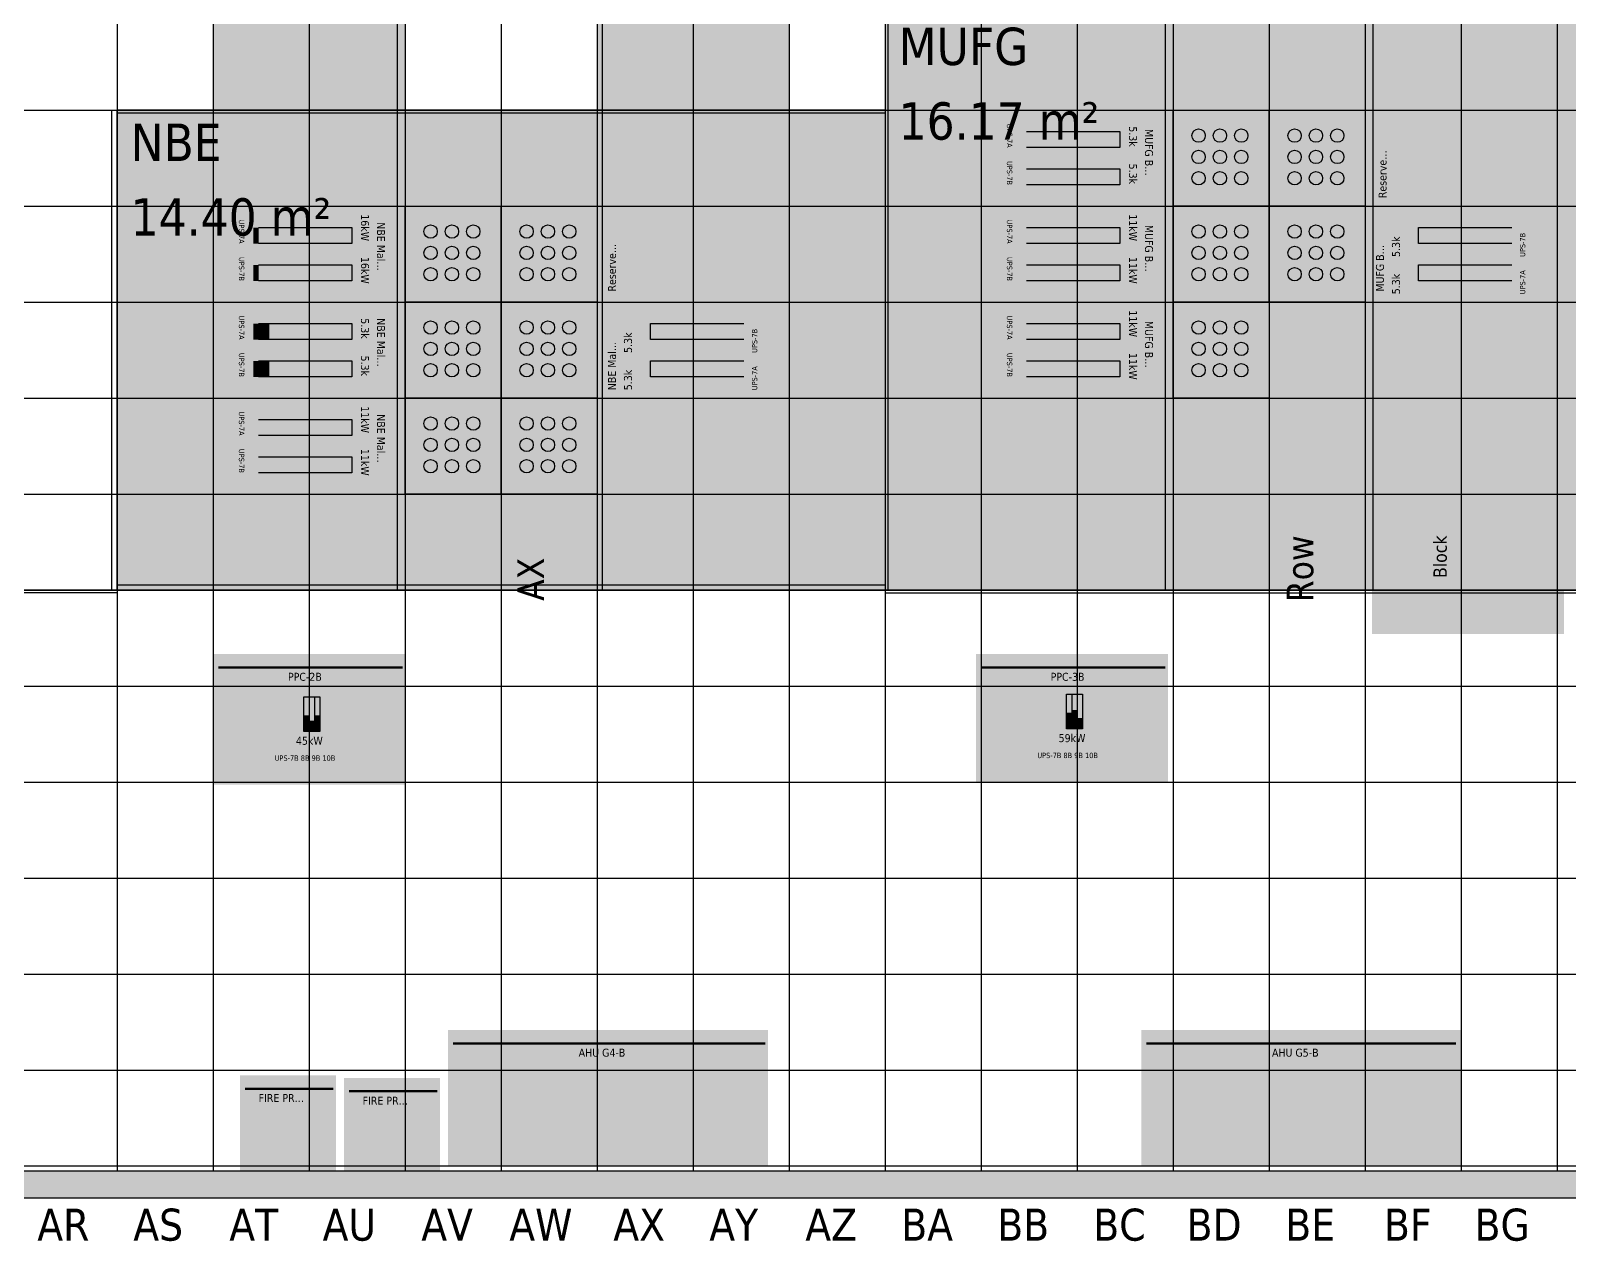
# Model space of a CAD drawing. Header units: millimetres. Extents: x -618 to 58287, y -23922 to -2396.
# Drawn here: x 10259 to 19875, y -23871 to -16303 of the extents above; entities that cross this region are included whole.
import ezdxf

# ---------------------------------------------------------------- set-up
doc = ezdxf.new("R2010")
doc.units = ezdxf.units.MM
doc.header["$MEASUREMENT"] = 0
for name, color, linetype, true_color in [('Background', 7, 'Continuous', 0xffffff), ('Equipment', 7, 'Continuous', 0xffffff), ('Names', 7, 'Continuous', 0xffffff), ('Power', 7, 'Continuous', 0xffffff), ('Room fixture', 7, 'Continuous', 0xffffff), ('Room shape', 7, 'Continuous', 0xc0c0c0), ('Rows', 7, 'Continuous', 0xffffff), ('Tile grid', 7, 'Continuous', 0xafafaf), ('Walls and cages', 7, 'Continuous', 0xffffff)]:
    doc.layers.add(name, color=color, linetype=linetype, true_color=true_color)
doc.styles.add('Tahoma#false#false', font='tahoma.ttf', dxfattribs={"height": 0.2})

msp = doc.modelspace()

# ---------------------------------------------------------------- linework, layer by layer
at = {"layer": 'Background', "lineweight": -3, "transparency": 33554687}
for points in [[(16200, -16800), (17400, -16800), (17400, -17400)], [(17400, -17400), (16200, -17400), (16200, -16800)], [(19816, -17416), (18616, -17416), (18616, -16816)], [(18616, -16816), (19816, -16816), (19816, -17416)], [(11400, -17400), (12600, -17400), (12600, -18000)], [(12600, -18000), (11400, -18000), (11400, -17400)], [(15000, -18000), (13800, -18000), (13800, -17400)], [(13800, -17400), (15000, -17400), (15000, -18000)], [(16200, -17400), (17400, -17400), (17400, -18000)], [(17400, -18000), (16200, -18000), (16200, -17400)], [(19800, -18000), (18600, -18000), (18600, -17400)], [(18600, -17400), (19800, -17400), (19800, -18000)], [(11400, -18000), (12600, -18000), (12600, -18600)], [(12600, -18600), (11400, -18600), (11400, -18000)], [(15000, -18600), (13800, -18600), (13800, -18000)], [(13800, -18000), (15000, -18000), (15000, -18600)], [(16200, -18000), (17400, -18000), (17400, -18600)], [(17400, -18600), (16200, -18600), (16200, -18000)], [(11400, -18600), (12600, -18600), (12600, -19200)], [(12600, -19200), (11400, -19200), (11400, -18600)], [(11400, -21016.7), (11400, -20200), (12600, -20200)], [(12600, -20200), (12600, -21016.7), (11400, -21016.7)], [(16166.7, -21000), (16166.7, -20200), (17366.7, -20200)], [(17366.7, -20200), (17366.7, -21000), (16166.7, -21000)], [(12866.7, -23400), (12866.7, -22550), (14866.7, -22550)], [(14866.7, -22550), (14866.7, -23400), (12866.7, -23400)], [(17200, -23400), (17200, -22550), (19200, -22550)], [(19200, -22550), (19200, -23400), (17200, -23400)], [(11566.7, -23433.3), (11566.7, -22833.3), (12166.7, -22833.3)], [(12166.7, -22833.3), (12166.7, -23433.3), (11566.7, -23433.3)], [(12216.7, -23450), (12216.7, -22850), (12816.7, -22850)], [(12816.7, -22850), (12816.7, -23450), (12216.7, -23450)]]:
    msp.add_solid(points, dxfattribs=at)
at = {"layer": 'Equipment', "color": 72, "lineweight": 50, "true_color": 0x67cb33, "transparency": 33554687}
for p, q in [((11433.3, -20283.3), (12583.3, -20283.3)), ((16200, -20283.3), (17350, -20283.3))]:
    msp.add_line(p, q, dxfattribs=at)
at = {"layer": 'Equipment', "color": 153, "lineweight": 50, "true_color": 0x3e99df, "transparency": 33554687}
for p, q in [((12900, -22633.3), (14850, -22633.3)), ((17233.3, -22633.3), (19166.7, -22633.3))]:
    msp.add_line(p, q, dxfattribs=at)
at = {"layer": 'Equipment', "color": 1, "lineweight": 50, "true_color": 0xe60000, "transparency": 33554687}
for p, q in [((11600, -22916.7), (12150, -22916.7)), ((12250, -22933.3), (12800, -22933.3))]:
    msp.add_line(p, q, dxfattribs=at)
at = {"layer": 'Equipment', "color": 9, "lineweight": 50, "true_color": 0xc0c0c0, "transparency": 33554687}
for points in [[(16266.7, -17333.3), (16200, -17400), (16200, -16800)], [(16266.7, -16866.7), (16266.7, -17333.3), (16200, -16800)], [(17333.3, -16866.7), (16266.7, -16866.7), (16200, -16800)], [(16200, -16800), (17400, -16800), (17333.3, -16866.7)], [(17400, -16800), (17400, -17400), (17333.3, -17333.3)], [(17400, -16800), (17333.3, -17333.3), (17333.3, -16866.7)], [(11466.7, -17933.3), (11400, -18000), (11400, -17400)], [(11466.7, -17466.7), (11466.7, -17933.3), (11400, -17400)], [(12533.3, -17466.7), (11466.7, -17466.7), (11400, -17400)], [(11400, -17400), (12600, -17400), (12533.3, -17466.7)], [(12600, -17400), (12600, -18000), (12533.3, -17933.3)], [(12600, -17400), (12533.3, -17933.3), (12533.3, -17466.7)], [(17400, -17400), (16200, -17400), (16266.7, -17333.3)], [(16266.7, -17933.3), (16200, -18000), (16200, -17400)], [(16266.7, -17466.7), (16266.7, -17933.3), (16200, -17400)], [(17333.3, -17466.7), (16266.7, -17466.7), (16200, -17400)], [(16200, -17400), (17400, -17400), (17333.3, -17466.7)], [(16266.7, -17333.3), (17333.3, -17333.3), (17400, -17400)], [(17400, -17400), (17400, -18000), (17333.3, -17933.3)], [(17400, -17400), (17333.3, -17933.3), (17333.3, -17466.7)], [(19733.3, -17466.7), (18666.7, -17466.7), (18600, -17400)], [(18600, -17400), (19800, -17400), (19733.3, -17466.7)], [(18600, -18000), (18600, -17400), (18666.7, -17466.7)], [(19733.3, -17466.7), (19800, -17400), (19800, -18000)], [(18600, -18000), (18666.7, -17466.7), (18666.7, -17933.3)], [(19733.3, -17933.3), (19733.3, -17466.7), (19800, -18000)], [(12600, -18000), (11400, -18000), (11466.7, -17933.3)], [(11466.7, -17933.3), (12533.3, -17933.3), (12600, -18000)], [(17400, -18000), (16200, -18000), (16266.7, -17933.3)], [(16266.7, -17933.3), (17333.3, -17933.3), (17400, -18000)], [(19800, -18000), (18600, -18000), (18666.7, -17933.3)], [(18666.7, -17933.3), (19733.3, -17933.3), (19800, -18000)], [(11466.7, -18533.3), (11400, -18600), (11400, -18000)], [(11466.7, -18066.7), (11466.7, -18533.3), (11400, -18000)], [(12533.3, -18066.7), (11466.7, -18066.7), (11400, -18000)], [(11400, -18000), (12600, -18000), (12533.3, -18066.7)], [(12600, -18000), (12600, -18600), (12533.3, -18533.3)], [(12600, -18000), (12533.3, -18533.3), (12533.3, -18066.7)], [(14933.3, -18066.7), (13866.7, -18066.7), (13800, -18000)], [(13800, -18000), (15000, -18000), (14933.3, -18066.7)], [(13800, -18600), (13800, -18000), (13866.7, -18066.7)], [(13800, -18600), (13866.7, -18066.7), (13866.7, -18533.3)], [(14933.3, -18066.7), (15000, -18000), (15000, -18600)], [(14933.3, -18533.3), (14933.3, -18066.7), (15000, -18600)], [(16266.7, -18533.3), (16200, -18600), (16200, -18000)], [(16266.7, -18066.7), (16266.7, -18533.3), (16200, -18000)], [(17333.3, -18066.7), (16266.7, -18066.7), (16200, -18000)], [(16200, -18000), (17400, -18000), (17333.3, -18066.7)], [(17400, -18000), (17400, -18600), (17333.3, -18533.3)], [(17400, -18000), (17333.3, -18533.3), (17333.3, -18066.7)], [(12600, -18600), (11400, -18600), (11466.7, -18533.3)], [(11466.7, -18533.3), (12533.3, -18533.3), (12600, -18600)], [(15000, -18600), (13800, -18600), (13866.7, -18533.3)], [(13866.7, -18533.3), (14933.3, -18533.3), (15000, -18600)], [(17400, -18600), (16200, -18600), (16266.7, -18533.3)], [(16266.7, -18533.3), (17333.3, -18533.3), (17400, -18600)], [(11466.7, -19133.3), (11400, -19200), (11400, -18600)], [(11466.7, -18666.7), (11466.7, -19133.3), (11400, -18600)], [(12533.3, -18666.7), (11466.7, -18666.7), (11400, -18600)], [(11400, -18600), (12600, -18600), (12533.3, -18666.7)], [(12600, -18600), (12600, -19200), (12533.3, -19133.3)], [(12600, -18600), (12533.3, -19133.3), (12533.3, -18666.7)], [(12600, -19200), (11400, -19200), (11466.7, -19133.3)], [(11466.7, -19133.3), (12533.3, -19133.3), (12600, -19200)]]:
    msp.add_solid(points, dxfattribs=at)
at = {"layer": 'Equipment', "color": 18, "lineweight": -3, "true_color": 0x000000, "transparency": 33554687}
for points in [[(16216.7, -17383.3), (16200, -17400), (16200, -16800)], [(16216.7, -16816.7), (16216.7, -17383.3), (16200, -16800)], [(17383.3, -16816.7), (16216.7, -16816.7), (16200, -16800)], [(16200, -16800), (17400, -16800), (17383.3, -16816.7)], [(17400, -16800), (17400, -17400), (17383.3, -17383.3)], [(17400, -16800), (17383.3, -17383.3), (17383.3, -16816.7)], [(19799.3, -16832.7), (18632.7, -16832.7), (18616, -16816)], [(18616, -16816), (19816, -16816), (19799.3, -16832.7)], [(18616, -17416), (18616, -16816), (18632.7, -16832.7)], [(19799.3, -16832.7), (19816, -16816), (19816, -17416)], [(18616, -17416), (18632.7, -16832.7), (18632.7, -17399.3)], [(19799.3, -17399.3), (19799.3, -16832.7), (19816, -17416)], [(11416.7, -17983.3), (11400, -18000), (11400, -17400)], [(11416.7, -17416.7), (11416.7, -17983.3), (11400, -17400)], [(12583.3, -17416.7), (11416.7, -17416.7), (11400, -17400)], [(11400, -17400), (12600, -17400), (12583.3, -17416.7)], [(12600, -17400), (12600, -18000), (12583.3, -17983.3)], [(12600, -17400), (12583.3, -17983.3), (12583.3, -17416.7)], [(14983.3, -17416.7), (13816.7, -17416.7), (13800, -17400)], [(13800, -17400), (15000, -17400), (14983.3, -17416.7)], [(13800, -18000), (13800, -17400), (13816.7, -17416.7)], [(14983.3, -17416.7), (15000, -17400), (15000, -18000)], [(17400, -17400), (16200, -17400), (16216.7, -17383.3)], [(16216.7, -17983.3), (16200, -18000), (16200, -17400)], [(16216.7, -17416.7), (16216.7, -17983.3), (16200, -17400)], [(17383.3, -17416.7), (16216.7, -17416.7), (16200, -17400)], [(16200, -17400), (17400, -17400), (17383.3, -17416.7)], [(16216.7, -17383.3), (17383.3, -17383.3), (17400, -17400)], [(17400, -17400), (17400, -18000), (17383.3, -17983.3)], [(17400, -17400), (17383.3, -17983.3), (17383.3, -17416.7)], [(19783.3, -17416.7), (18616.7, -17416.7), (18600, -17400)], [(18600, -17400), (19800, -17400), (19783.3, -17416.7)], [(18600, -18000), (18600, -17400), (18616.7, -17416.7)], [(19816, -17416), (18616, -17416), (18632.7, -17399.3)], [(18632.7, -17399.3), (19799.3, -17399.3), (19816, -17416)], [(19783.3, -17416.7), (19800, -17400), (19800, -18000)], [(13800, -18000), (13816.7, -17416.7), (13816.7, -17983.3)], [(14983.3, -17983.3), (14983.3, -17416.7), (15000, -18000)], [(18600, -18000), (18616.7, -17416.7), (18616.7, -17983.3)], [(19783.3, -17983.3), (19783.3, -17416.7), (19800, -18000)], [(12600, -18000), (11400, -18000), (11416.7, -17983.3)], [(11416.7, -18583.3), (11400, -18600), (11400, -18000)], [(11416.7, -18016.7), (11416.7, -18583.3), (11400, -18000)], [(12583.3, -18016.7), (11416.7, -18016.7), (11400, -18000)], [(11400, -18000), (12600, -18000), (12583.3, -18016.7)], [(11416.7, -17983.3), (12583.3, -17983.3), (12600, -18000)], [(12600, -18000), (12600, -18600), (12583.3, -18583.3)], [(12600, -18000), (12583.3, -18583.3), (12583.3, -18016.7)], [(15000, -18000), (13800, -18000), (13816.7, -17983.3)], [(14983.3, -18016.7), (13816.7, -18016.7), (13800, -18000)], [(13800, -18000), (15000, -18000), (14983.3, -18016.7)], [(13800, -18600), (13800, -18000), (13816.7, -18016.7)], [(13800, -18600), (13816.7, -18016.7), (13816.7, -18583.3)], [(13816.7, -17983.3), (14983.3, -17983.3), (15000, -18000)], [(14983.3, -18016.7), (15000, -18000), (15000, -18600)], [(14983.3, -18583.3), (14983.3, -18016.7), (15000, -18600)], [(17400, -18000), (16200, -18000), (16216.7, -17983.3)], [(16216.7, -18583.3), (16200, -18600), (16200, -18000)], [(16216.7, -18016.7), (16216.7, -18583.3), (16200, -18000)], [(17383.3, -18016.7), (16216.7, -18016.7), (16200, -18000)], [(16200, -18000), (17400, -18000), (17383.3, -18016.7)], [(16216.7, -17983.3), (17383.3, -17983.3), (17400, -18000)], [(17400, -18000), (17400, -18600), (17383.3, -18583.3)], [(17400, -18000), (17383.3, -18583.3), (17383.3, -18016.7)], [(19800, -18000), (18600, -18000), (18616.7, -17983.3)], [(18616.7, -17983.3), (19783.3, -17983.3), (19800, -18000)], [(12600, -18600), (11400, -18600), (11416.7, -18583.3)], [(11416.7, -19183.3), (11400, -19200), (11400, -18600)], [(11416.7, -18616.7), (11416.7, -19183.3), (11400, -18600)], [(12583.3, -18616.7), (11416.7, -18616.7), (11400, -18600)], [(11400, -18600), (12600, -18600), (12583.3, -18616.7)], [(11416.7, -18583.3), (12583.3, -18583.3), (12600, -18600)], [(12600, -18600), (12600, -19200), (12583.3, -19183.3)], [(12600, -18600), (12583.3, -19183.3), (12583.3, -18616.7)], [(15000, -18600), (13800, -18600), (13816.7, -18583.3)], [(13816.7, -18583.3), (14983.3, -18583.3), (15000, -18600)], [(17400, -18600), (16200, -18600), (16216.7, -18583.3)], [(16216.7, -18583.3), (17383.3, -18583.3), (17400, -18600)], [(12600, -19200), (11400, -19200), (11416.7, -19183.3)], [(11416.7, -19183.3), (12583.3, -19183.3), (12600, -19200)], [(11400, -20200), (12600, -20200), (12583.3, -20216.7)], [(11400, -20200), (12583.3, -20216.7), (11416.7, -20216.7)], [(11400, -21016.7), (11400, -20200), (11416.7, -20216.7)], [(11416.7, -20216.7), (11416.7, -21000), (11400, -21016.7)], [(12583.3, -21000), (12583.3, -20216.7), (12600, -20200)], [(12600, -20200), (12600, -21016.7), (12583.3, -21000)], [(16166.7, -20200), (17366.7, -20200), (17350, -20216.7)], [(16166.7, -20200), (17350, -20216.7), (16183.3, -20216.7)], [(16166.7, -21000), (16166.7, -20200), (16183.3, -20216.7)], [(16183.3, -20216.7), (16183.3, -20983.3), (16166.7, -21000)], [(17350, -20983.3), (17350, -20216.7), (17366.7, -20200)], [(17366.7, -20200), (17366.7, -21000), (17350, -20983.3)], [(12583.3, -21000), (12600, -21016.7), (11400, -21016.7)], [(11416.7, -21000), (12583.3, -21000), (11400, -21016.7)], [(17350, -20983.3), (17366.7, -21000), (16166.7, -21000)], [(16183.3, -20983.3), (17350, -20983.3), (16166.7, -21000)], [(12866.7, -22550), (14866.7, -22550), (14850, -22566.7)], [(12866.7, -22550), (14850, -22566.7), (12883.3, -22566.7)], [(12866.7, -23400), (12866.7, -22550), (12883.3, -22566.7)], [(12883.3, -22566.7), (12883.3, -23383.3), (12866.7, -23400)], [(14850, -23383.3), (14850, -22566.7), (14866.7, -22550)], [(14866.7, -22550), (14866.7, -23400), (14850, -23383.3)], [(17200, -22550), (19200, -22550), (19183.3, -22566.7)], [(17200, -22550), (19183.3, -22566.7), (17216.7, -22566.7)], [(17200, -23400), (17200, -22550), (17216.7, -22566.7)], [(17216.7, -22566.7), (17216.7, -23383.3), (17200, -23400)], [(19183.3, -23383.3), (19183.3, -22566.7), (19200, -22550)], [(19200, -22550), (19200, -23400), (19183.3, -23383.3)], [(11566.7, -22833.3), (12166.7, -22833.3), (12150, -22850)], [(11566.7, -22833.3), (12150, -22850), (11583.3, -22850)], [(11566.7, -23433.3), (11566.7, -22833.3), (11583.3, -22850)], [(11583.3, -22850), (11583.3, -23416.7), (11566.7, -23433.3)], [(12150, -23416.7), (12150, -22850), (12166.7, -22833.3)], [(12166.7, -22833.3), (12166.7, -23433.3), (12150, -23416.7)], [(12216.7, -22850), (12816.7, -22850), (12800, -22866.7)], [(12216.7, -22850), (12800, -22866.7), (12233.3, -22866.7)], [(12216.7, -23450), (12216.7, -22850), (12233.3, -22866.7)], [(12233.3, -22866.7), (12233.3, -23433.3), (12216.7, -23450)], [(12800, -23433.3), (12800, -22866.7), (12816.7, -22850)], [(12816.7, -22850), (12816.7, -23450), (12800, -23433.3)], [(12150, -23416.7), (12166.7, -23433.3), (11566.7, -23433.3)], [(11583.3, -23416.7), (12150, -23416.7), (11566.7, -23433.3)], [(12800, -23433.3), (12816.7, -23450), (12216.7, -23450)], [(12233.3, -23433.3), (12800, -23433.3), (12216.7, -23450)], [(14850, -23383.3), (14866.7, -23400), (12866.7, -23400)], [(12883.3, -23383.3), (14850, -23383.3), (12866.7, -23400)], [(19183.3, -23383.3), (19200, -23400), (17200, -23400)], [(17216.7, -23383.3), (19183.3, -23383.3), (17200, -23400)]]:
    msp.add_solid(points, dxfattribs=at)
at = {"layer": 'Equipment', "color": 21, "lineweight": 50, "true_color": 0xf49191, "transparency": 33554687}
for points in [[(19749.3, -16882.7), (18682.7, -16882.7), (18616, -16816)], [(18616, -16816), (19816, -16816), (19749.3, -16882.7)], [(18616, -17416), (18616, -16816), (18682.7, -16882.7)], [(19749.3, -16882.7), (19816, -16816), (19816, -17416)], [(18616, -17416), (18682.7, -16882.7), (18682.7, -17349.3)], [(19749.3, -17349.3), (19749.3, -16882.7), (19816, -17416)], [(14933.3, -17466.7), (13866.7, -17466.7), (13800, -17400)], [(13800, -17400), (15000, -17400), (14933.3, -17466.7)], [(13800, -18000), (13800, -17400), (13866.7, -17466.7)], [(14933.3, -17466.7), (15000, -17400), (15000, -18000)], [(19816, -17416), (18616, -17416), (18682.7, -17349.3)], [(18682.7, -17349.3), (19749.3, -17349.3), (19816, -17416)], [(13800, -18000), (13866.7, -17466.7), (13866.7, -17933.3)], [(14933.3, -17933.3), (14933.3, -17466.7), (15000, -18000)], [(15000, -18000), (13800, -18000), (13866.7, -17933.3)], [(13866.7, -17933.3), (14933.3, -17933.3), (15000, -18000)], [(11566.7, -22833.3), (12166.7, -22833.3), (12100, -22900)], [(11566.7, -22833.3), (12100, -22900), (11633.3, -22900)], [(11566.7, -23433.3), (11566.7, -22833.3), (11633.3, -22900)], [(12100, -23366.7), (12100, -22900), (12166.7, -22833.3)], [(12166.7, -22833.3), (12166.7, -23433.3), (12100, -23366.7)], [(12216.7, -22850), (12816.7, -22850), (12750, -22916.7)], [(12216.7, -22850), (12750, -22916.7), (12283.3, -22916.7)], [(12216.7, -23450), (12216.7, -22850), (12283.3, -22916.7)], [(12750, -23383.3), (12750, -22916.7), (12816.7, -22850)], [(12816.7, -22850), (12816.7, -23450), (12750, -23383.3)], [(11633.3, -22900), (11633.3, -23366.7), (11566.7, -23433.3)], [(12283.3, -22916.7), (12283.3, -23383.3), (12216.7, -23450)], [(12100, -23366.7), (12166.7, -23433.3), (11566.7, -23433.3)], [(11633.3, -23366.7), (12100, -23366.7), (11566.7, -23433.3)], [(12750, -23383.3), (12816.7, -23450), (12216.7, -23450)], [(12283.3, -23383.3), (12750, -23383.3), (12216.7, -23450)]]:
    msp.add_solid(points, dxfattribs=at)
at = {"layer": 'Equipment', "color": 71, "lineweight": 50, "true_color": 0xbde8a7, "transparency": 33554687}
for points in [[(11400, -20200), (12600, -20200), (12533.3, -20266.7)], [(11400, -20200), (12533.3, -20266.7), (11466.7, -20266.7)], [(11400, -21016.7), (11400, -20200), (11466.7, -20266.7)], [(11466.7, -20266.7), (11466.7, -20950), (11400, -21016.7)], [(12533.3, -20950), (12533.3, -20266.7), (12600, -20200)], [(12600, -20200), (12600, -21016.7), (12533.3, -20950)], [(16166.7, -20200), (17366.7, -20200), (17300, -20266.7)], [(16166.7, -20200), (17300, -20266.7), (16233.3, -20266.7)], [(16166.7, -21000), (16166.7, -20200), (16233.3, -20266.7)], [(16233.3, -20266.7), (16233.3, -20933.3), (16166.7, -21000)], [(17300, -20933.3), (17300, -20266.7), (17366.7, -20200)], [(17366.7, -20200), (17366.7, -21000), (17300, -20933.3)], [(12533.3, -20950), (12600, -21016.7), (11400, -21016.7)], [(11466.7, -20950), (12533.3, -20950), (11400, -21016.7)], [(17300, -20933.3), (17366.7, -21000), (16166.7, -21000)], [(16233.3, -20933.3), (17300, -20933.3), (16166.7, -21000)]]:
    msp.add_solid(points, dxfattribs=at)
at = {"layer": 'Equipment', "color": 141, "lineweight": 50, "true_color": 0xabd3f1, "transparency": 33554687}
for points in [[(12866.7, -22550), (14866.7, -22550), (14800, -22616.7)], [(12866.7, -22550), (14800, -22616.7), (12933.3, -22616.7)], [(12866.7, -23400), (12866.7, -22550), (12933.3, -22616.7)], [(14800, -23333.3), (14800, -22616.7), (14866.7, -22550)], [(14866.7, -22550), (14866.7, -23400), (14800, -23333.3)], [(17200, -22550), (19200, -22550), (19133.3, -22616.7)], [(17200, -22550), (19133.3, -22616.7), (17266.7, -22616.7)], [(17200, -23400), (17200, -22550), (17266.7, -22616.7)], [(19133.3, -23333.3), (19133.3, -22616.7), (19200, -22550)], [(19200, -22550), (19200, -23400), (19133.3, -23333.3)], [(12933.3, -22616.7), (12933.3, -23333.3), (12866.7, -23400)], [(17266.7, -22616.7), (17266.7, -23333.3), (17200, -23400)], [(14800, -23333.3), (14866.7, -23400), (12866.7, -23400)], [(12933.3, -23333.3), (14800, -23333.3), (12866.7, -23400)], [(19133.3, -23333.3), (19200, -23400), (17200, -23400)], [(17266.7, -23333.3), (19133.3, -23333.3), (17200, -23400)]]:
    msp.add_solid(points, dxfattribs=at)
at = {"layer": 'Power', "color": 8, "lineweight": -3, "true_color": 0x808080, "transparency": 33554687}
for p, q in [((16483.3, -16933.3), (17066.7, -16933.3)), ((17066.7, -16933.3), (17066.7, -17033.3)), ((17066.7, -17033.3), (16483.3, -17033.3)), ((16483.3, -17166.7), (17066.7, -17166.7)), ((17066.7, -17166.7), (17066.7, -17266.7)), ((17066.7, -17266.7), (16483.3, -17266.7)), ((11683.3, -17533.3), (12266.7, -17533.3)), ((12266.7, -17533.3), (12266.7, -17633.3)), ((16483.3, -17533.3), (17066.7, -17533.3)), ((17066.7, -17533.3), (17066.7, -17633.3)), ((18933.3, -17633.3), (18933.3, -17533.3)), ((18933.3, -17533.3), (19516.7, -17533.3)), ((12266.7, -17633.3), (11683.3, -17633.3)), ((17066.7, -17633.3), (16483.3, -17633.3)), ((19516.7, -17633.3), (18933.3, -17633.3)), ((11683.3, -17766.7), (12266.7, -17766.7)), ((12266.7, -17766.7), (12266.7, -17866.7)), ((16483.3, -17766.7), (17066.7, -17766.7)), ((17066.7, -17766.7), (17066.7, -17866.7)), ((18933.3, -17866.7), (18933.3, -17766.7)), ((18933.3, -17766.7), (19516.7, -17766.7)), ((12266.7, -17866.7), (11683.3, -17866.7)), ((17066.7, -17866.7), (16483.3, -17866.7)), ((19516.7, -17866.7), (18933.3, -17866.7)), ((11683.3, -18133.3), (12266.7, -18133.3)), ((12266.7, -18133.3), (12266.7, -18233.3)), ((14133.3, -18233.3), (14133.3, -18133.3)), ((14133.3, -18133.3), (14716.7, -18133.3)), ((16483.3, -18133.3), (17066.7, -18133.3)), ((17066.7, -18133.3), (17066.7, -18233.3)), ((12266.7, -18233.3), (11683.3, -18233.3)), ((14716.7, -18233.3), (14133.3, -18233.3)), ((17066.7, -18233.3), (16483.3, -18233.3)), ((11683.3, -18366.7), (12266.7, -18366.7)), ((12266.7, -18366.7), (12266.7, -18466.7)), ((14133.3, -18466.7), (14133.3, -18366.7)), ((14133.3, -18366.7), (14716.7, -18366.7)), ((16483.3, -18366.7), (17066.7, -18366.7)), ((17066.7, -18366.7), (17066.7, -18466.7)), ((12266.7, -18466.7), (11683.3, -18466.7)), ((14716.7, -18466.7), (14133.3, -18466.7)), ((17066.7, -18466.7), (16483.3, -18466.7)), ((11683.3, -18733.3), (12266.7, -18733.3)), ((12266.7, -18733.3), (12266.7, -18833.3)), ((12266.7, -18833.3), (11683.3, -18833.3)), ((11683.3, -18966.7), (12266.7, -18966.7)), ((12266.7, -18966.7), (12266.7, -19066.7)), ((12266.7, -19066.7), (11683.3, -19066.7)), ((11966.7, -20466.7), (12066.7, -20466.7)), ((11966.7, -20683.3), (11966.7, -20466.7)), ((12066.7, -20466.7), (12066.7, -20683.3)), ((16733.3, -20450), (16833.3, -20450)), ((16733.3, -20666.7), (16733.3, -20450)), ((16833.3, -20450), (16833.3, -20666.7)), ((16833.3, -20666.7), (16733.3, -20666.7)), ((12066.7, -20683.3), (11966.7, -20683.3))]:
    msp.add_line(p, q, dxfattribs=at)
at = {"layer": 'Power', "lineweight": -3, "transparency": 33554687}
for p, q in [((12000, -20466.7), (12000, -20683.3)), ((12033.3, -20466.7), (12033.3, -20683.3)), ((16766.7, -20450), (16766.7, -20666.7)), ((16800, -20450), (16800, -20666.7))]:
    msp.add_line(p, q, dxfattribs=at)
at = {"layer": 'Power', "color": 138, "lineweight": -3, "true_color": 0x01505e, "transparency": 33554687}
for points in [[(16400, -16883.3), (16400, -17083.3), (16316.7, -16883.3), (16316.7, -17083.3)], [(16400, -17116.7), (16400, -17316.7), (16316.7, -17116.7), (16316.7, -17316.7)], [(11600, -17483.3), (11600, -17683.3), (11516.7, -17483.3), (11516.7, -17683.3)], [(16400, -17483.3), (16400, -17683.3), (16316.7, -17483.3), (16316.7, -17683.3)], [(19600, -17683.3), (19600, -17483.3), (19683.3, -17683.3), (19683.3, -17483.3)], [(11600, -17716.7), (11600, -17916.7), (11516.7, -17716.7), (11516.7, -17916.7)], [(16400, -17716.7), (16400, -17916.7), (16316.7, -17716.7), (16316.7, -17916.7)], [(19600, -17916.7), (19600, -17716.7), (19683.3, -17916.7), (19683.3, -17716.7)], [(11600, -18083.3), (11600, -18283.3), (11516.7, -18083.3), (11516.7, -18283.3)], [(14800, -18283.3), (14800, -18083.3), (14883.3, -18283.3), (14883.3, -18083.3)], [(16400, -18083.3), (16400, -18283.3), (16316.7, -18083.3), (16316.7, -18283.3)], [(11600, -18316.7), (11600, -18516.7), (11516.7, -18316.7), (11516.7, -18516.7)], [(14800, -18516.7), (14800, -18316.7), (14883.3, -18516.7), (14883.3, -18316.7)], [(16400, -18316.7), (16400, -18516.7), (16316.7, -18316.7), (16316.7, -18516.7)], [(11600, -18683.3), (11600, -18883.3), (11516.7, -18683.3), (11516.7, -18883.3)], [(11600, -18916.7), (11600, -19116.7), (11516.7, -18916.7), (11516.7, -19116.7)], [(11500, -20833.3), (12533.3, -20833.3), (11500, -20916.7), (12533.3, -20916.7)], [(16266.7, -20816.7), (17300, -20816.7), (16266.7, -20900), (17300, -20900)]]:
    msp.add_solid(points, dxfattribs=at)
at = {"layer": 'Power', "lineweight": -3, "transparency": 33554687}
for points in [[(17066.7, -16933.3), (17066.7, -17033.3), (16450, -16933.3), (16450, -17033.3)], [(17066.7, -17166.7), (17066.7, -17266.7), (16450, -17166.7), (16450, -17266.7)], [(12266.7, -17533.3), (12266.7, -17633.3), (11650, -17533.3), (11650, -17633.3)], [(17066.7, -17533.3), (17066.7, -17633.3), (16450, -17533.3), (16450, -17633.3)], [(18933.3, -17633.3), (18933.3, -17533.3), (19550, -17633.3), (19550, -17533.3)], [(12266.7, -17766.7), (12266.7, -17866.7), (11650, -17766.7), (11650, -17866.7)], [(17066.7, -17766.7), (17066.7, -17866.7), (16450, -17766.7), (16450, -17866.7)], [(18933.3, -17866.7), (18933.3, -17766.7), (19550, -17866.7), (19550, -17766.7)], [(12266.7, -18133.3), (12266.7, -18233.3), (11650, -18133.3), (11650, -18233.3)], [(14133.3, -18233.3), (14133.3, -18133.3), (14750, -18233.3), (14750, -18133.3)], [(17066.7, -18133.3), (17066.7, -18233.3), (16450, -18133.3), (16450, -18233.3)], [(12266.7, -18366.7), (12266.7, -18466.7), (11650, -18366.7), (11650, -18466.7)], [(14133.3, -18466.7), (14133.3, -18366.7), (14750, -18466.7), (14750, -18366.7)], [(17066.7, -18366.7), (17066.7, -18466.7), (16450, -18366.7), (16450, -18466.7)], [(12266.7, -18733.3), (12266.7, -18833.3), (11650, -18733.3), (11650, -18833.3)], [(12266.7, -18966.7), (12266.7, -19066.7), (11650, -18966.7), (11650, -19066.7)], [(11966.7, -20466.7), (12066.7, -20466.7), (11966.7, -20683.3), (12066.7, -20683.3)], [(12033.3, -20466.7), (12066.7, -20466.7), (12033.3, -20683.3), (12066.7, -20683.3)], [(16733.3, -20450), (16833.3, -20450), (16733.3, -20666.7), (16833.3, -20666.7)]]:
    msp.add_solid(points, dxfattribs=at)
at = {"layer": 'Power', "color": 13, "lineweight": -3, "true_color": 0xe7473c, "transparency": 33554687}
for points in [[(17066.7, -16933.3), (17066.7, -17033.3), (16450, -16933.3), (16450, -17033.3)], [(17066.7, -17166.7), (17066.7, -17266.7), (16450, -17166.7), (16450, -17266.7)], [(16766.7, -17533.3), (16766.7, -17633.3), (16450, -17533.3), (16450, -17633.3)], [(16766.7, -17766.7), (16766.7, -17866.7), (16450, -17766.7), (16450, -17866.7)], [(14483.3, -18233.3), (14483.3, -18133.3), (14750, -18233.3), (14750, -18133.3)], [(16700, -18133.3), (16700, -18233.3), (16450, -18133.3), (16450, -18233.3)], [(14483.3, -18466.7), (14483.3, -18366.7), (14750, -18466.7), (14750, -18366.7)], [(16700, -18366.7), (16700, -18466.7), (16450, -18366.7), (16450, -18466.7)], [(11833.3, -18733.3), (11833.3, -18833.3), (11650, -18733.3), (11650, -18833.3)], [(11833.3, -18966.7), (11833.3, -19066.7), (11650, -18966.7), (11650, -19066.7)], [(16733.3, -20566.7), (16766.7, -20566.7), (16733.3, -20666.7), (16766.7, -20666.7)], [(16766.7, -20550), (16800, -20550), (16766.7, -20666.7), (16800, -20666.7)], [(16800, -20600), (16833.3, -20600), (16800, -20666.7), (16833.3, -20666.7)]]:
    msp.add_solid(points, dxfattribs=at)
at = {"layer": 'Power', "color": 8, "lineweight": -3, "true_color": 0x6e6e6e, "transparency": 33554687}
for points in [[(11683.3, -17533.3), (11683.3, -17633.3), (11650, -17533.3), (11650, -17633.3)], [(19233.3, -17633.3), (19233.3, -17533.3), (19550, -17633.3), (19550, -17533.3)], [(11683.3, -17766.7), (11683.3, -17866.7), (11650, -17766.7), (11650, -17866.7)], [(19233.3, -17866.7), (19233.3, -17766.7), (19550, -17866.7), (19550, -17766.7)], [(11850, -18133.3), (11850, -18233.3), (11650, -18133.3), (11650, -18233.3)], [(11850, -18366.7), (11850, -18466.7), (11650, -18366.7), (11650, -18466.7)]]:
    msp.add_solid(points, dxfattribs=at)
at = {"layer": 'Power', "color": 9, "lineweight": -3, "true_color": 0xc0c0c0, "transparency": 33554687}
for points in [[(11650, -17533.3), (11650, -17633.3), (11650, -17533.3), (11650, -17633.3)], [(19383.3, -17633.3), (19383.3, -17533.3), (19550, -17633.3), (19550, -17533.3)], [(11650, -17766.7), (11650, -17866.7), (11650, -17766.7), (11650, -17866.7)], [(19383.3, -17866.7), (19383.3, -17766.7), (19550, -17866.7), (19550, -17766.7)], [(11750, -18133.3), (11750, -18233.3), (11650, -18133.3), (11650, -18233.3)], [(11750, -18366.7), (11750, -18466.7), (11650, -18366.7), (11650, -18466.7)], [(11966.7, -20583.3), (12000, -20583.3), (11966.7, -20683.3), (12000, -20683.3)], [(12000, -20616.7), (12033.3, -20616.7), (12000, -20683.3), (12033.3, -20683.3)], [(12033.3, -20633.3), (12066.7, -20633.3), (12033.3, -20683.3), (12066.7, -20683.3)]]:
    msp.add_solid(points, dxfattribs=at)
at = {"layer": 'Power', "color": 22, "lineweight": -3, "true_color": 0xc92518, "transparency": 33554687}
for points in [[(17066.7, -17533.3), (17066.7, -17633.3), (16450, -17533.3), (16450, -17633.3)], [(17066.7, -17766.7), (17066.7, -17866.7), (16450, -17766.7), (16450, -17866.7)], [(14216.7, -18233.3), (14216.7, -18133.3), (14750, -18233.3), (14750, -18133.3)], [(17066.7, -18133.3), (17066.7, -18233.3), (16450, -18133.3), (16450, -18233.3)], [(14216.7, -18466.7), (14216.7, -18366.7), (14750, -18466.7), (14750, -18366.7)], [(17066.7, -18366.7), (17066.7, -18466.7), (16450, -18366.7), (16450, -18466.7)], [(12266.7, -18733.3), (12266.7, -18833.3), (11650, -18733.3), (11650, -18833.3)], [(12266.7, -18966.7), (12266.7, -19066.7), (11650, -18966.7), (11650, -19066.7)]]:
    msp.add_solid(points, dxfattribs=at)
at = {"layer": 'Power', "color": 151, "lineweight": -3, "true_color": 0x87ceeb, "transparency": 33554687}
for points in [[(18933.3, -17633.3), (18933.3, -17533.3), (19550, -17633.3), (19550, -17533.3)], [(18933.3, -17866.7), (18933.3, -17766.7), (19550, -17866.7), (19550, -17766.7)], [(14133.3, -18233.3), (14133.3, -18133.3), (14750, -18233.3), (14750, -18133.3)], [(14133.3, -18466.7), (14133.3, -18366.7), (14750, -18466.7), (14750, -18366.7)], [(12033.3, -20466.7), (12066.7, -20466.7), (12033.3, -20683.3), (12066.7, -20683.3)]]:
    msp.add_solid(points, dxfattribs=at)
at = {"layer": 'Power', "color": 8, "lineweight": -3, "true_color": 0x826482, "transparency": 33554687}
for points in [[(11966.7, -20466.7), (12000, -20466.7), (11966.7, -20683.3), (12000, -20683.3)], [(12000, -20516.7), (12033.3, -20516.7), (12000, -20683.3), (12033.3, -20683.3)], [(12033.3, -20583.3), (12066.7, -20583.3), (12033.3, -20683.3), (12066.7, -20683.3)]]:
    msp.add_solid(points, dxfattribs=at)
at = {"layer": 'Power', "color": 24, "lineweight": -3, "true_color": 0x9c180e, "transparency": 33554687}
for points in [[(16733.3, -20450), (16766.7, -20450), (16733.3, -20666.7), (16766.7, -20666.7)], [(16766.7, -20450), (16800, -20450), (16766.7, -20666.7), (16800, -20666.7)], [(16800, -20450), (16833.3, -20450), (16800, -20666.7), (16833.3, -20666.7)]]:
    msp.add_solid(points, dxfattribs=at)
at = {"layer": 'Room fixture', "color": 9, "lineweight": -3, "true_color": 0xc0c0c0, "transparency": 33554687}
for p, q in [((17400, -16800), (18000, -16800)), ((17400, -17400), (17400, -16800)), ((18000, -16800), (18600, -16800)), ((18000, -17400), (18000, -16800)), ((18000, -16800), (18000, -17400)), ((18600, -16800), (18600, -17400)), ((12600, -17400), (13200, -17400)), ((12600, -18000), (12600, -17400)), ((13200, -17400), (13200, -18000)), ((13200, -17400), (13800, -17400)), ((13200, -18000), (13200, -17400)), ((13800, -17400), (13800, -18000)), ((18000, -17400), (17400, -17400)), ((17400, -17400), (18000, -17400)), ((17400, -18000), (17400, -17400)), ((18600, -17400), (18000, -17400)), ((18000, -17400), (18600, -17400)), ((18000, -18000), (18000, -17400)), ((18000, -17400), (18000, -18000)), ((18600, -17400), (18600, -18000)), ((13200, -18000), (12600, -18000)), ((12600, -18000), (13200, -18000)), ((12600, -18600), (12600, -18000)), ((13200, -18000), (13800, -18000)), ((13200, -18600), (13200, -18000)), ((13200, -18000), (13200, -18600)), ((13800, -18000), (13200, -18000)), ((13800, -18000), (13800, -18600)), ((17400, -18000), (18000, -18000)), ((17400, -18600), (17400, -18000)), ((18000, -18000), (17400, -18000)), ((18000, -18000), (18000, -18600)), ((18600, -18000), (18000, -18000)), ((12600, -18600), (13200, -18600)), ((12600, -19200), (12600, -18600)), ((13200, -18600), (12600, -18600)), ((13200, -18600), (13200, -19200)), ((13800, -18600), (13200, -18600)), ((13200, -18600), (13800, -18600)), ((13200, -19200), (13200, -18600)), ((13800, -18600), (13800, -19200)), ((18000, -18600), (17400, -18600)), ((13200, -19200), (12600, -19200)), ((13800, -19200), (13200, -19200))]:
    msp.add_line(p, q, dxfattribs=at)
for centre in [(17558.3, -16958.3), (17691.7, -16958.3), (17825, -16958.3), (18158.3, -16958.3), (18291.7, -16958.3), (18425, -16958.3), (17558.3, -17091.7), (17691.7, -17091.7), (17825, -17091.7), (18158.3, -17091.7), (18291.7, -17091.7), (18425, -17091.7), (17558.3, -17225), (17691.7, -17225), (17825, -17225), (18158.3, -17225), (18291.7, -17225), (18425, -17225), (12758.3, -17558.3), (12891.7, -17558.3), (13025, -17558.3), (13358.3, -17558.3), (13491.7, -17558.3), (13625, -17558.3), (17558.3, -17558.3), (17691.7, -17558.3), (17825, -17558.3), (18158.3, -17558.3), (18291.7, -17558.3), (18425, -17558.3), (12758.3, -17691.7), (12891.7, -17691.7), (13025, -17691.7), (13358.3, -17691.7), (13491.7, -17691.7), (13625, -17691.7), (17558.3, -17691.7), (17691.7, -17691.7), (17825, -17691.7), (18158.3, -17691.7), (18291.7, -17691.7), (18425, -17691.7), (12758.3, -17825), (12891.7, -17825), (13025, -17825), (13358.3, -17825), (13491.7, -17825), (13625, -17825), (17558.3, -17825), (17691.7, -17825), (17825, -17825), (18158.3, -17825), (18291.7, -17825), (18425, -17825), (12758.3, -18158.3), (12891.7, -18158.3), (13025, -18158.3), (13358.3, -18158.3), (13491.7, -18158.3), (13625, -18158.3), (17558.3, -18158.3), (17691.7, -18158.3), (17825, -18158.3), (12758.3, -18291.7), (12891.7, -18291.7), (13025, -18291.7), (13358.3, -18291.7), (13491.7, -18291.7), (13625, -18291.7), (17558.3, -18291.7), (17691.7, -18291.7), (17825, -18291.7), (12758.3, -18425), (12891.7, -18425), (13025, -18425), (13358.3, -18425), (13491.7, -18425), (13625, -18425), (17558.3, -18425), (17691.7, -18425), (17825, -18425), (12758.3, -18758.3), (12891.7, -18758.3), (13025, -18758.3), (13358.3, -18758.3), (13491.7, -18758.3), (13625, -18758.3), (12758.3, -18891.7), (12891.7, -18891.7), (13025, -18891.7), (13358.3, -18891.7), (13491.7, -18891.7), (13625, -18891.7), (12758.3, -19025), (12891.7, -19025), (13025, -19025), (13358.3, -19025), (13491.7, -19025), (13625, -19025)]:
    msp.add_ellipse(centre, major_axis=(41.7, 0), ratio=1, dxfattribs=at)
at = {"layer": 'Room fixture', "color": 9, "lineweight": -3, "true_color": 0xc0c0c0, "transparency": 33554472}
for points in [[(17400, -17400), (17400, -16800), (18000, -16800)], [(18000, -16800), (18000, -17400), (17400, -17400)], [(18000, -17400), (18000, -16800), (18600, -16800)], [(18600, -16800), (18600, -17400), (18000, -17400)], [(12600, -18000), (12600, -17400), (13200, -17400)], [(13200, -17400), (13200, -18000), (12600, -18000)], [(13200, -18000), (13200, -17400), (13800, -17400)], [(13800, -17400), (13800, -18000), (13200, -18000)], [(17400, -18000), (17400, -17400), (18000, -17400)], [(18000, -17400), (18000, -18000), (17400, -18000)], [(18000, -18000), (18000, -17400), (18600, -17400)], [(18600, -17400), (18600, -18000), (18000, -18000)], [(12600, -18600), (12600, -18000), (13200, -18000)], [(13200, -18000), (13200, -18600), (12600, -18600)], [(13200, -18600), (13200, -18000), (13800, -18000)], [(13800, -18000), (13800, -18600), (13200, -18600)], [(17400, -18600), (17400, -18000), (18000, -18000)], [(18000, -18000), (18000, -18600), (17400, -18600)], [(12600, -19200), (12600, -18600), (13200, -18600)], [(13200, -18600), (13200, -19200), (12600, -19200)], [(13200, -19200), (13200, -18600), (13800, -18600)], [(13800, -18600), (13800, -19200), (13200, -19200)]]:
    msp.add_solid(points, dxfattribs=at)
at = {"layer": 'Room fixture', "color": 254, "lineweight": -3, "true_color": 0xe6e6e6, "transparency": 33554687}
for points in [[(19842.7, -20074), (18642.7, -20074), (18642.7, -18874)], [(18642.7, -18874), (19842.7, -18874), (19842.7, -20074)]]:
    msp.add_solid(points, dxfattribs=at)
at = {"layer": 'Room fixture', "color": 18, "lineweight": -3, "true_color": 0x000000, "transparency": 33554687}
for points in [[(19826, -18890.7), (18659.3, -18890.7), (18642.7, -18874)], [(18642.7, -18874), (19842.7, -18874), (19826, -18890.7)], [(18642.7, -20074), (18642.7, -18874), (18659.3, -18890.7)], [(18642.7, -20074), (18659.3, -18890.7), (18659.3, -20057.3)], [(19826, -18890.7), (19842.7, -18874), (19842.7, -20074)], [(19826, -20057.3), (19826, -18890.7), (19842.7, -20074)], [(19842.7, -20074), (18642.7, -20074), (18659.3, -20057.3)], [(18659.3, -20057.3), (19826, -20057.3), (19842.7, -20074)]]:
    msp.add_solid(points, dxfattribs=at)
at = {"layer": 'Room shape', "color": 18, "lineweight": -3, "true_color": 0x000000, "transparency": 33554687}
for p, q in [((57733.3, -23433.3), (0, -23433.3)), ((0, -23600), (57733.3, -23600))]:
    msp.add_line(p, q, dxfattribs=at)
at = {"layer": 'Room shape', "lineweight": -3, "transparency": 33554687}
for points in [[(0, -23433.3), (57733.3, -23600), (-116.7, -23550)], [(0, -23433.3), (57733.3, -23433.3), (57733.3, -23600)], [(57733.3, -23600), (0, -23600), (-116.7, -23550)]]:
    msp.add_solid(points, dxfattribs=at)
at = {"layer": 'Rows', "color": 18, "lineweight": -3, "true_color": 0x000000, "transparency": 33554687}
for p, q in [((12550, -6000), (12550, -19800)), ((13833.3, -19800), (13833.3, -6000)), ((17350, -6450), (17350, -19800)), ((18650, -19800), (18650, -6450))]:
    msp.add_line(p, q, dxfattribs=at)
at = {"layer": 'Rows', "color": 254, "lineweight": -3, "true_color": 0xe0e0d7, "transparency": 33554534}
for points in [[(11400, -6000), (12600, -6000), (12600, -19800)], [(12600, -19800), (11400, -19800), (11400, -6000)], [(15000, -19800), (13800, -19800), (13800, -6000)], [(13800, -6000), (15000, -6000), (15000, -19800)], [(16200, -6450), (17400, -6450), (17400, -19800)], [(17400, -19800), (16200, -19800), (16200, -6450)], [(19800, -19800), (18600, -19800), (18600, -6450)], [(18600, -6450), (19800, -6450), (19800, -19800)]]:
    msp.add_solid(points, dxfattribs=at)
at = {"layer": 'Rows', "color": 18, "lineweight": -3, "true_color": 0x000000, "transparency": 33554687}
for points in [[(11400, -19800), (11400, -6000), (11416.7, -6016.7)], [(11416.7, -6016.7), (11416.7, -19783.3), (11400, -19800)], [(12583.3, -19783.3), (12583.3, -6016.7), (12600, -6000)], [(12600, -6000), (12600, -19800), (12583.3, -19783.3)], [(13800, -19800), (13800, -6000), (13816.7, -6016.7)], [(13816.7, -6016.7), (13816.7, -19783.3), (13800, -19800)], [(14983.3, -19783.3), (14983.3, -6016.7), (15000, -6000)], [(15000, -6000), (15000, -19800), (14983.3, -19783.3)], [(16200, -19800), (16200, -6450), (16216.7, -6466.7)], [(16216.7, -6466.7), (16216.7, -19783.3), (16200, -19800)], [(17383.3, -19783.3), (17383.3, -6466.7), (17400, -6450)], [(17400, -6450), (17400, -19800), (17383.3, -19783.3)], [(18600, -19800), (18600, -6450), (18616.7, -6466.7)], [(18616.7, -6466.7), (18616.7, -19783.3), (18600, -19800)], [(19783.3, -19783.3), (19783.3, -6466.7), (19800, -6450)], [(19800, -6450), (19800, -19800), (19783.3, -19783.3)], [(12583.3, -19783.3), (12600, -19800), (11400, -19800)], [(11416.7, -19783.3), (12583.3, -19783.3), (11400, -19800)], [(14983.3, -19783.3), (15000, -19800), (13800, -19800)], [(13816.7, -19783.3), (14983.3, -19783.3), (13800, -19800)], [(17383.3, -19783.3), (17400, -19800), (16200, -19800)], [(16216.7, -19783.3), (17383.3, -19783.3), (16200, -19800)], [(19783.3, -19783.3), (19800, -19800), (18600, -19800)], [(18616.7, -19783.3), (19783.3, -19783.3), (18600, -19800)]]:
    msp.add_solid(points, dxfattribs=at)
at = {"layer": 'Tile grid', "lineweight": -3, "transparency": 33554687}
for p, q in [((10800, -2967), (10800, -23433.7)), ((11400, -2967), (11400, -23433.7)), ((12000, -2967), (12000, -23433.7)), ((12600, -2967), (12600, -23433.7)), ((13200, -2967), (13200, -23433.7)), ((13800, -2967), (13800, -23433.7)), ((14400, -2967), (14400, -23433.7)), ((15000, -2967), (15000, -23433.7)), ((15600, -2967), (15600, -23433.7)), ((16200, -2967), (16200, -23433.7)), ((16800, -2967), (16800, -23433.7)), ((17400, -2967), (17400, -23433.7)), ((18000, -2967), (18000, -23433.7)), ((18600, -2967), (18600, -23433.7)), ((19200, -2967), (19200, -23433.7)), ((19800, -2967), (19800, -23433.7)), ((16.2, -16800), (57733.3, -16800)), ((14.8, -17400), (57733.3, -17400)), ((13.3, -18000), (57733.3, -18000)), ((11.8, -18600), (57733.3, -18600)), ((10.4, -19200), (57733.3, -19200)), ((8.9, -19800), (57733.3, -19800)), ((7.4, -20400), (57733.3, -20400)), ((6, -21000), (57733.3, -21000)), ((4.5, -21600), (57733.3, -21600)), ((3, -22200), (57733.3, -22200)), ((1.6, -22800), (57733.3, -22800)), ((0.1, -23400), (57733.3, -23400))]:
    msp.add_line(p, q, dxfattribs=at)
at = {"layer": 'Walls and cages', "color": 18, "lineweight": -3, "true_color": 0x000000, "transparency": 33554687}
for p, q in [((15600, -16200), (15600, -16800)), ((10800, -19800), (10800, -16800)), ((10800, -16800), (15600, -16800)), ((15600, -16800), (10800, -16800)), ((15600, -16800), (15600, -19800)), ((10800, -19800), (6000, -19800)), ((15600, -19800), (10800, -19800)), ((15600, -19800), (20400, -19800)), ((20400, -19800), (15600, -19800))]:
    msp.add_line(p, q, dxfattribs=at)
at = {"layer": 'Walls and cages', "color": 9, "lineweight": -3, "true_color": 0xc0c0c0, "transparency": 33554687}
for p, q in [((15616.7, -16200), (15616.7, -16800)), ((10766.7, -19800), (10766.7, -16800)), ((10800, -16816.7), (15600, -16816.7)), ((15616.7, -16800), (15616.7, -19800)), ((10800, -19766.7), (15600, -19766.7)), ((10800, -19816.7), (6000, -19816.7)), ((15600, -19816.7), (20416.7, -19816.7))]:
    msp.add_line(p, q, dxfattribs=at)
at = {"layer": 'Walls and cages', "color": 152, "lineweight": -3, "true_color": 0x0078d7, "transparency": 33554452}
for points in [[(15600, -16200), (20400, -16200), (20400, -19800)], [(15600, -16800), (15600, -16200), (20400, -19800)], [(10800, -19800), (10800, -16800), (15600, -16800)], [(15600, -16800), (15600, -19800), (10800, -19800)], [(20400, -19800), (15600, -19800), (15600, -16800)]]:
    msp.add_solid(points, dxfattribs=at)

# ---------------------------------------------------------------- texts
at = {"layer": 'Names', "color": 8, "lineweight": -3, "true_color": 0x808080, "transparency": 33554687, "style": 'Tahoma#false#false'}
for s, rotation, p in [('MUFG B…', -90, (17223.3, -16916.7)), ('Reserve…', -270, (18732.7, -17349.3)), ('NBE Mal…', -90, (12423.3, -17500)), ('MUFG B…', -90, (17223.3, -17516.7)), ('Reserve…', -270, (13916.7, -17933.3)), ('MUFG B…', -270, (18716.7, -17933.3)), ('NBE Mal…', -90, (12423.3, -18100)), ('MUFG B…', -90, (17223.3, -18116.7)), ('NBE Mal…', -270, (13916.7, -18550)), ('NBE Mal…', -90, (12423.3, -18700))]:
    msp.add_text(s, height=50, rotation=rotation, dxfattribs=at).set_placement(p)
for s, p in [('PPC-2B', (11866.7, -20366.7)), ('PPC-3B', (16633.3, -20366.7)), ('AHU G4-B', (13683.3, -22716.7)), ('AHU G5-B', (18016.7, -22716.7)), ('FIRE PR…', (11683.3, -23000)), ('FIRE PR…', (12333.3, -23016.7))]:
    msp.add_text(s, height=50, dxfattribs=at).set_placement(p)
at = {"layer": 'Power', "lineweight": -3, "transparency": 33554687, "style": 'Tahoma#false#false'}
for s, rotation, p in [('UPS-7A', -90, (16360, -16883.3)), ('UPS-7B', -90, (16360, -17116.7)), ('UPS-7A', -90, (11560, -17483.3)), ('UPS-7A', -90, (16360, -17483.3)), ('UPS-7B', -270, (19600, -17716.7)), ('UPS-7B', -90, (11560, -17716.7)), ('UPS-7B', -90, (16360, -17716.7)), ('UPS-7A', -270, (19600, -17950)), ('UPS-7A', -90, (11560, -18083.3)), ('UPS-7A', -90, (16360, -18083.3)), ('UPS-7B', -270, (14800, -18316.7)), ('UPS-7B', -90, (11560, -18316.7)), ('UPS-7B', -90, (16360, -18316.7)), ('UPS-7A', -270, (14800, -18550)), ('UPS-7A', -90, (11560, -18683.3)), ('UPS-7B', -90, (11560, -18916.7))]:
    msp.add_text(s, height=33.33, rotation=rotation, dxfattribs=at).set_placement(p)
at = {"layer": 'Power', "color": 18, "lineweight": -3, "true_color": 0x000000, "transparency": 33554687, "style": 'Tahoma#false#false'}
for s, rotation, p in [('5.3k', -90, (17123.3, -16900)), ('5.3k', -90, (17123.3, -17133.3)), ('16kW', -90, (12323.3, -17450)), ('11kW', -90, (17123.3, -17450)), ('5.3k', -270, (18816.7, -17716.7)), ('16kW', -90, (12323.3, -17716.7)), ('11kW', -90, (17123.3, -17716.7)), ('5.3k', -270, (18816.7, -17950)), ('11kW', -90, (17123.3, -18050)), ('5.3k', -90, (12323.3, -18100)), ('5.3k', -270, (14016.7, -18316.7)), ('5.3k', -90, (12323.3, -18333.3)), ('11kW', -90, (17123.3, -18316.7)), ('5.3k', -270, (14016.7, -18550)), ('11kW', -90, (12323.3, -18650)), ('11kW', -90, (12323.3, -18916.7))]:
    msp.add_text(s, height=50, rotation=rotation, dxfattribs=at).set_placement(p)
for s, p in [('45kW', (11916.7, -20766.7)), ('59kW', (16683.3, -20750))]:
    msp.add_text(s, height=50, dxfattribs=at).set_placement(p)
at = {"layer": 'Power', "lineweight": -3, "transparency": 33554687, "style": 'Tahoma#false#false'}
for p in [(11783.3, -20866.7), (16550, -20850)]:
    msp.add_text('UPS-7B 8B 9B 10B', height=33.333, dxfattribs=at).set_placement(p)
at = {"layer": 'Room fixture', "color": 18, "lineweight": -3, "true_color": 0x000000, "transparency": 33554687, "style": 'Tahoma#false#false'}
msp.add_text('Block', height=83.33, rotation=-270, dxfattribs=at).set_placement((19109.3, -19724))
at = {"layer": 'Rows', "color": 8, "lineweight": -3, "true_color": 0x808080, "transparency": 33554687, "style": 'Tahoma#false#false'}
for s, p in [('Row', (18275, -19875)), ('AX', (13466.7, -19866.7))]:
    msp.add_text(s, height=166.67, rotation=-270, dxfattribs=at).set_placement(p)
at = {"layer": 'Tile grid', "color": 8, "lineweight": -3, "true_color": 0x808080, "transparency": 33554687, "style": 'Tahoma#false#false'}
for s, p in [('AR', (10300, -23866.7)), ('AS', (10900, -23866.7)), ('AT', (11500, -23866.7)), ('AU', (12083.3, -23866.7)), ('AV', (12700, -23866.7)), ('AW', (13250, -23866.7)), ('AX', (13900, -23866.7)), ('AY', (14500, -23866.7)), ('AZ', (15100, -23866.7)), ('BA', (15700, -23866.7)), ('BB', (16300, -23866.7)), ('BC', (16900, -23866.7)), ('BD', (17483.3, -23866.7)), ('BE', (18100, -23866.7)), ('BF', (18716.7, -23866.7)), ('BG', (19283.3, -23866.7))]:
    msp.add_text(s, height=200, dxfattribs=at).set_placement(p)
at = {"layer": 'Walls and cages', "color": 8, "lineweight": -3, "true_color": 0x808080, "transparency": 33554687, "style": 'Tahoma#false#false'}
for s, p in [('MUFG', (15683.3, -16516.7)), ('16.17 m²', (15683.3, -16983.3)), ('NBE', (10883.3, -17116.7)), ('14.40 m²', (10883.3, -17583.3))]:
    msp.add_text(s, height=233.33, dxfattribs=at).set_placement(p)

doc.saveas('drawing.dxf')
